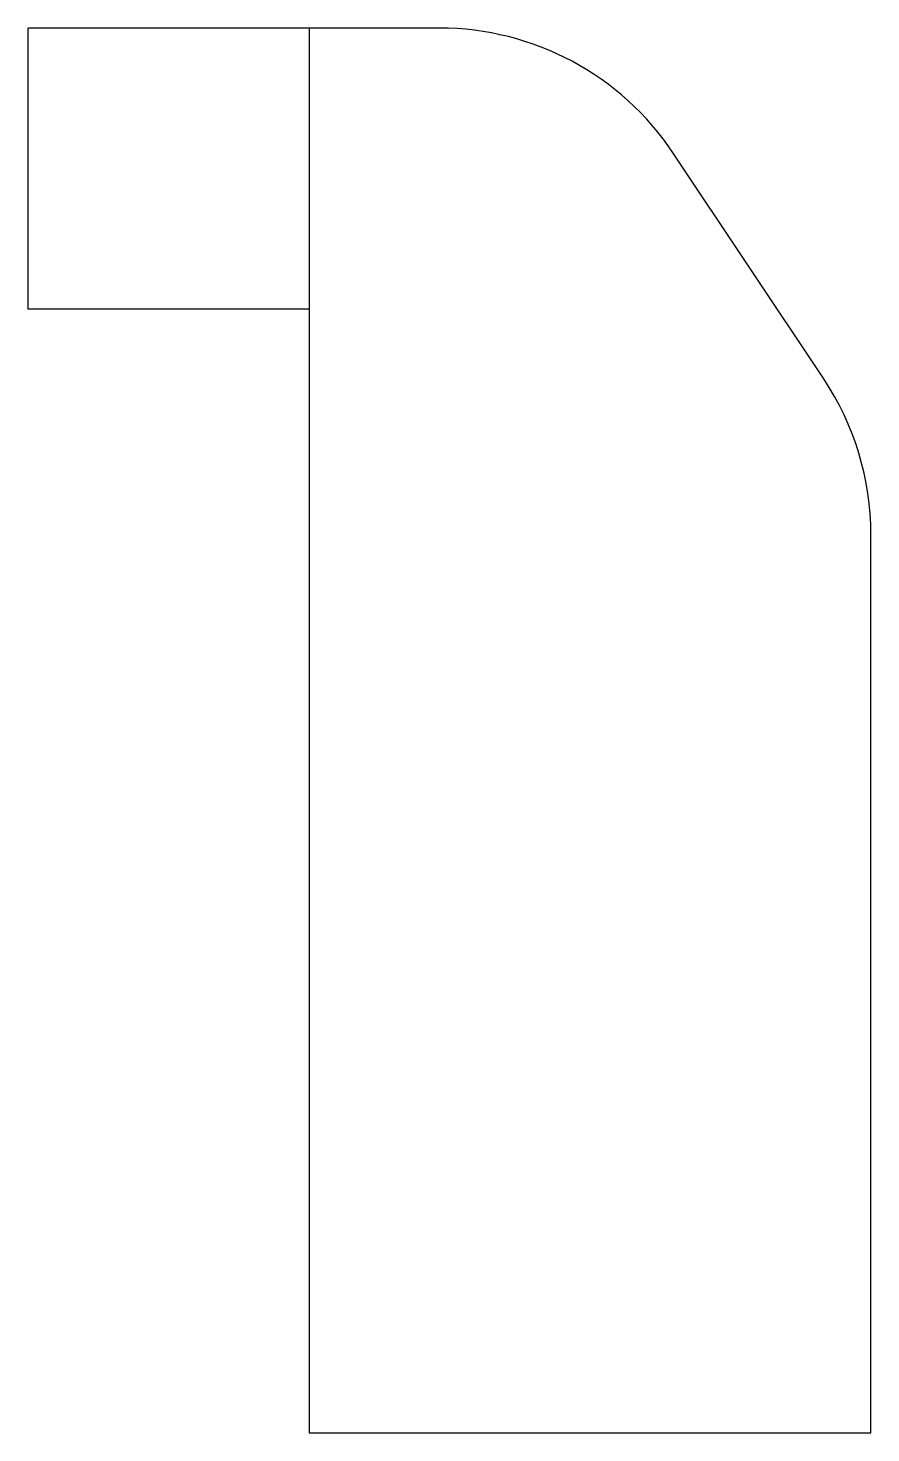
# Paper-space layout '_Front' of a CAD drawing. Header units: millimetres. Extents: x -20 to 10, y -25 to 25.
import ezdxf

# ---------------------------------------------------------------- set-up
doc = ezdxf.new("R2010")
doc.units = ezdxf.units.MM

psp = doc.layouts.new('_Front')

# ---------------------------------------------------------------- linework, layer by layer
at = {"color": 7, "linetype": 'Continuous', "lineweight": 25}
for p, q in [((-20, 15), (-20, 25)), ((-5.354, 25), (-20, 25)), ((-10, 25), (-10, -25)), ((8.32, 12.52), (2.965, 20.548)), ((-10, 15), (-20, 15)), ((10, -25), (10, 6.971)), ((-10, -25), (10, -25))]:
    psp.add_line(p, q, dxfattribs=at)
for centre, start, end in [((-5.354, 15), 33.7, 90), ((0, 6.971), 0, 33.7)]:
    psp.add_arc(centre, 10, start, end, dxfattribs=at)

doc.saveas('drawing.dxf')
